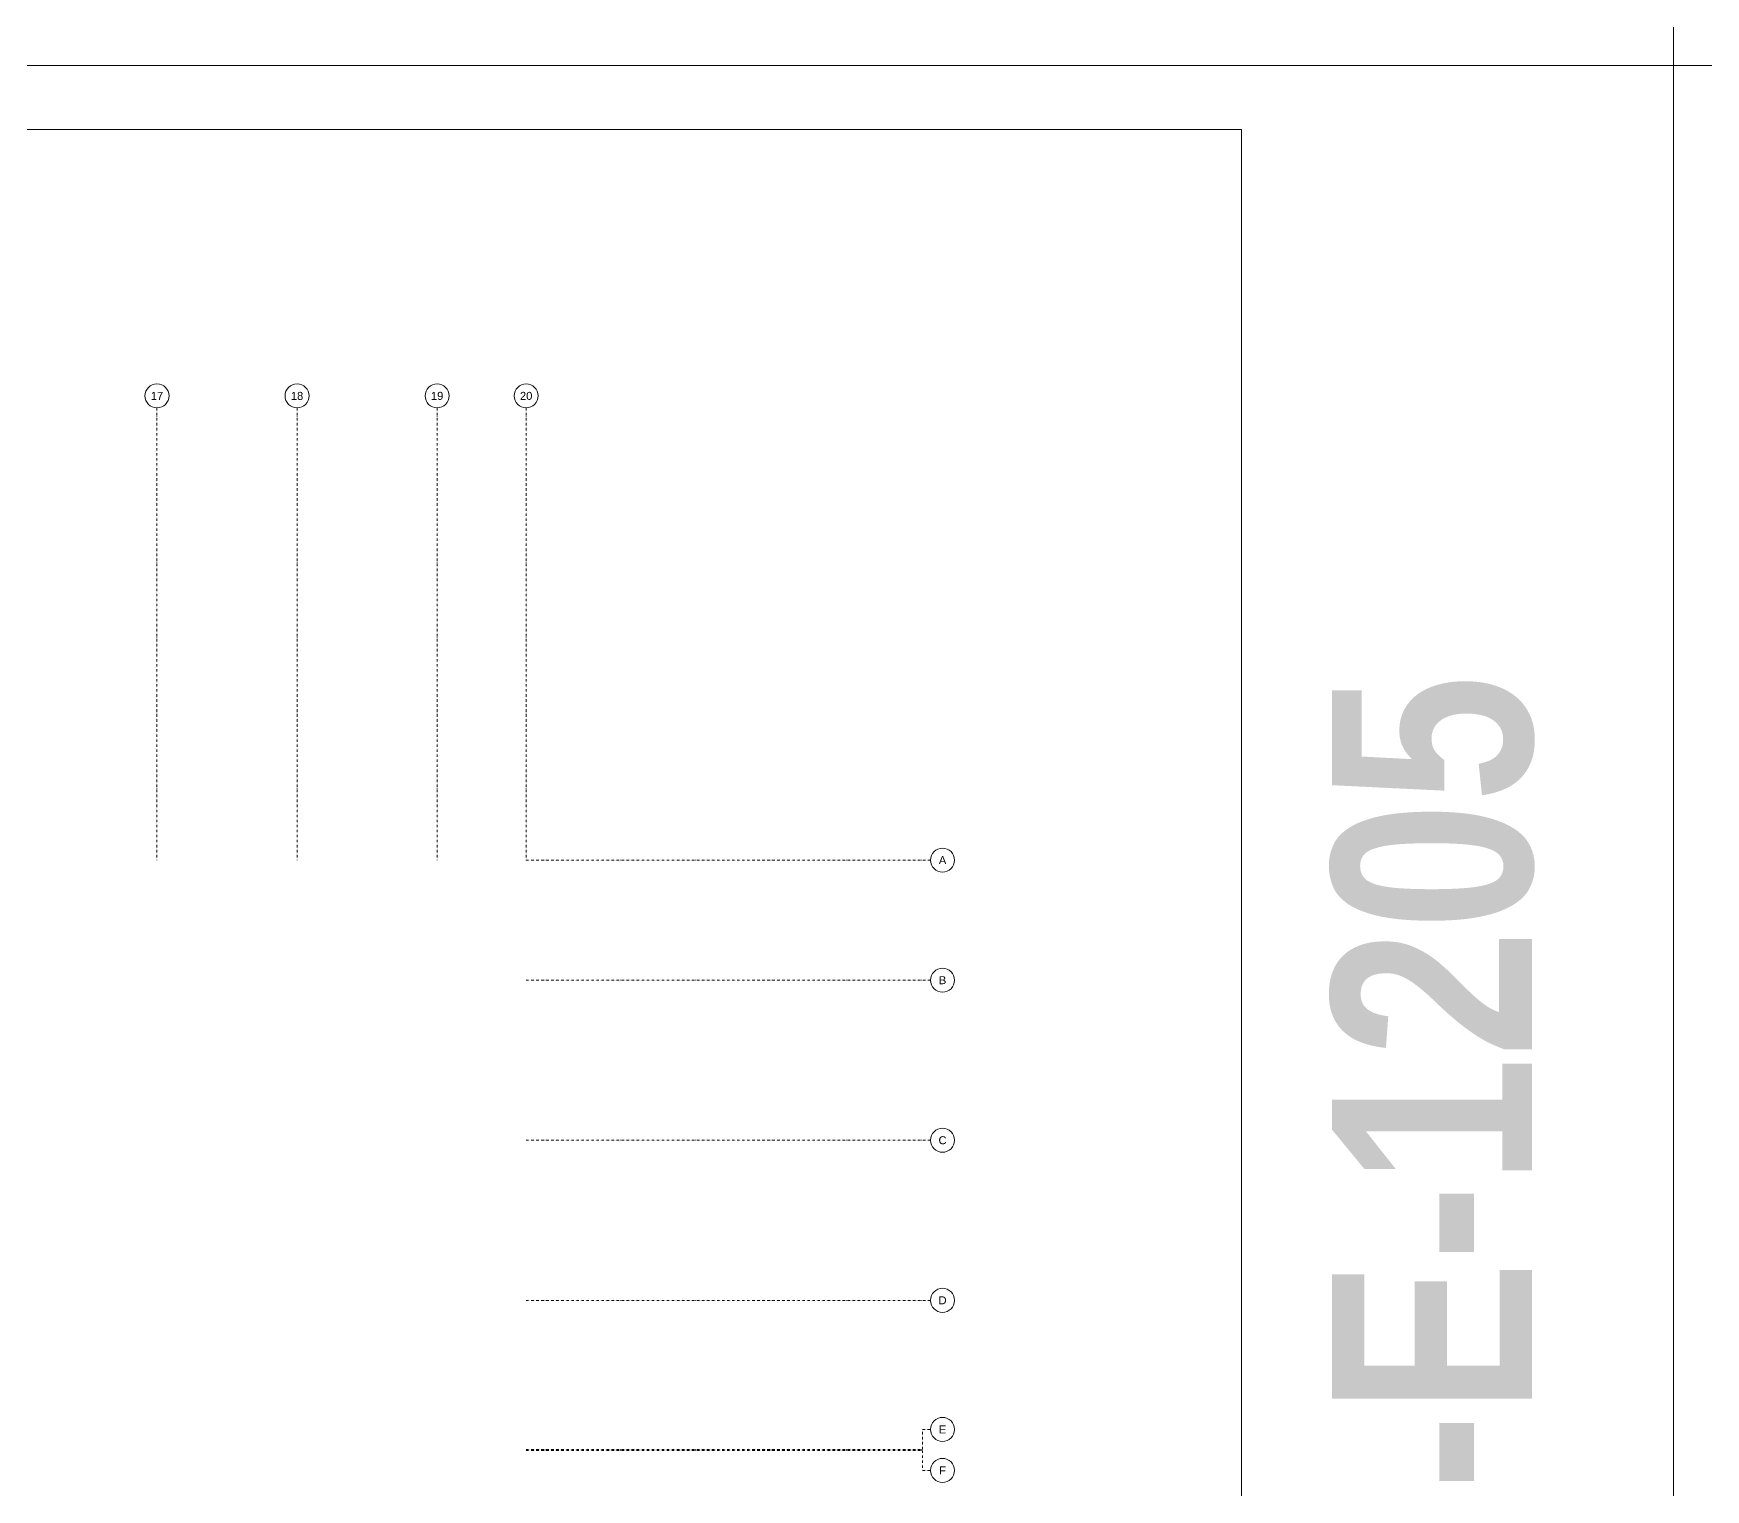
# Model space of a CAD drawing. Header units: metres. Extents: x -19121 to 152404, y -12107 to 29421.
# Drawn here: x 9963 to 18319, y 5484 to 12761 of the extents above; entities that cross this region are included whole.
import ezdxf
from ezdxf.enums import TextEntityAlignment as Align

# ---------------------------------------------------------------- set-up
doc = ezdxf.new("R2010")
doc.units = ezdxf.units.M
doc.header["$LTSCALE"] = 50
doc.header["$MEASUREMENT"] = 0
doc.linetypes.add('DASHDOT2', pattern=[0.5, 0.25, -0.125, 0, -0.125])
doc.layers.get('0').update_dxf_attribs({"color": 9, "lineweight": 5})
for name, color, linetype, lineweight in [('21', 9, 'Continuous', 5), ('24', 9, 'DASHDOT2', 5), ('40A', 9, 'Continuous', 5)]:
    doc.layers.add(name, color=color, linetype=linetype, lineweight=lineweight)
doc.styles.add('Arial', font='arial.ttf', dxfattribs={"height": 2.5})
doc.styles.add('MuuM_TEXT-BOLD', font='ARIALNB.TTF')

# ---------------------------------------------------------------- blocks, each defined once
blk = doc.blocks.new('0_aks')
at = {"linetype": 'Continuous'}
blk.add_circle((0, 0), 3, dxfattribs=at)
at = {"style": 'Arial'}
blk.add_attdef('AKS', text='', height=2, dxfattribs=at).set_placement((0, 0), align=Align.MIDDLE_CENTER)
blk = doc.blocks.new('p-akslar_yeni')
at = {"layer": '24'}
for points in [[(16995, 2315.1), (16995, 55)], [(17695, 2315.1), (17695, 55)], [(18395, 2315.1), (18395, 55)], [(18840, 2315.1), (18840, 55)], [(18840, 55), (20861, 55)], [(18840, -545), (20861, -545)], [(18840, -1345), (20861, -1345)], [(18840, -2145), (20861, -2145)], [(20821, -2890), (20821, -2790), (20861, -2790)], [(18840, -2890), (20821, -2890)], [(18840, -2895), (20821, -2895)], [(20821, -2895), (20821, -2995), (20861, -2995)]]:
    blk.add_lwpolyline(points, dxfattribs=at)
at = {"layer": '21', "xscale": 20, "yscale": 20, "zscale": 20}
for p, values in [((16995, 2375.1), {'AKS': '17'}), ((17695, 2375.1), {'AKS': '18'}), ((18395, 2375.1), {'AKS': '19'}), ((18840, 2375.1), {'AKS': '20'}), ((20921, 55), {'AKS': 'A'}), ((20921, -545), {'AKS': 'B'}), ((20921, -1345), {'AKS': 'C'}), ((20921, -2145), {'AKS': 'D'}), ((20921, -2790), {'AKS': 'E'}), ((20921, -2995), {'AKS': 'F'})]:
    blk.add_blockref('0_aks', p, dxfattribs=at).add_auto_attribs(values)

msp = doc.modelspace()

# ---------------------------------------------------------------- linework, layer by layer
at = {"layer": '40A'}
for points in [[(18159.3, 12601.4), (-9840.7, 12601.4), (-9840.7, 29421.4), (18159.3, 29421.4)], [(46159.3, 12601.4), (18159.3, 12601.4), (18159.3, 29421.4), (46159.3, 29421.4)], [(18159.3, -4218.6), (-9840.7, -4218.6), (-9840.7, 12601.4), (18159.3, 12601.4)], [(18159.3, -4218.6), (-9840.7, -4218.6), (-9840.7, 12601.4), (18159.3, 12601.4)], [(46159.3, -4218.6), (18159.3, -4218.6), (18159.3, 12601.4), (46159.3, 12601.4)], [(46159.3, -4218.6), (18159.3, -4218.6), (18159.3, 12601.4), (46159.3, 12601.4)], [(-9520.7, 12281.4), (15999.5, 12281.4), (15999.5, -3898.6), (-9520.7, -3898.6)], [(-9520.7, 12281.4), (15999.5, 12281.4), (15999.5, -3898.6), (-9520.7, -3898.6)]]:
    msp.add_lwpolyline(points, close=True, dxfattribs=at)

# ---------------------------------------------------------------- block references
at = {"layer": '24'}
msp.add_blockref('p-akslar_yeni', (-6415, 8575), dxfattribs=at)

# ---------------------------------------------------------------- texts
at = {"layer": '40A', "style": 'MuuM_TEXT-BOLD'}
msp.add_text('94-KRT-E-E-1205', height=1000, rotation=90, dxfattribs=at).set_placement((17451.7, 328.1))

doc.saveas('drawing.dxf')
